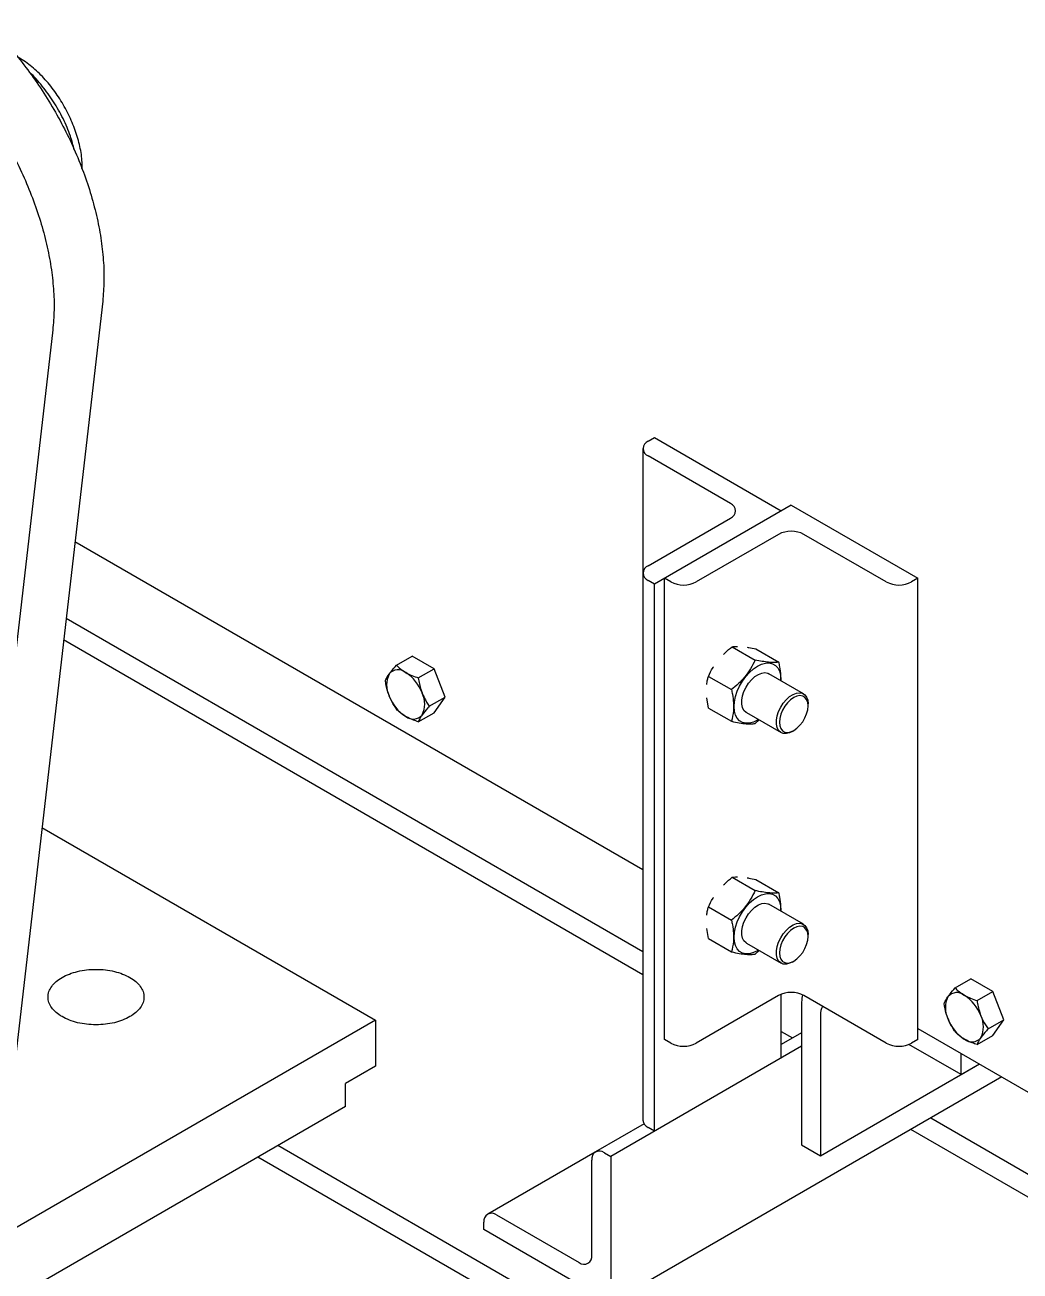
# Model space of a CAD drawing. Header units: millimetres. Extents: x 1293 to 41893, y 1011 to 26911.
# Drawn here: x 7146.6 to 7381.7, y 21902.5 to 22196.6 of the extents above; entities that cross this region are included whole.
import ezdxf

# ---------------------------------------------------------------- set-up
doc = ezdxf.new("R2010")
doc.units = ezdxf.units.MM
doc.header["$LTSCALE"] = 50
doc.layers.add('MAQUINAS', color=11, linetype='Continuous')
doc.layers.add('STRUC', color=4, linetype='Continuous')

msp = doc.modelspace()

# ---------------------------------------------------------------- linework, layer by layer
at = {"color": 7, "linetype": 'Continuous', "lineweight": 25}
for p, q in [((7293.8481918, 22098.3536892), (7295.3449012, 22099.2177211)), ((7295.3449012, 22099.2177211), (7325.2790882, 22081.9370827)), ((7292.6082772, 22096.6256253), (7292.6082772, 21938.1010312)), ((7313.3054134, 22083.6651466), (7293.8481918, 22094.8975615)), ((7327.6361108, 22083.2977629), (7295.3449012, 22064.6564444)), ((7327.6361108, 22083.2977629), (7357.5702979, 22066.0171245)), ((7293.8481918, 22068.976604), (7313.3054134, 22080.2090189)), ((7324.6426921, 22076.3855076), (7305.1854705, 22065.1530926)), ((7350.0867511, 22065.1530926), (7330.6295295, 22076.3855076)), ((7158.4182822, 22074.7055448), (7292.6082772, 21997.2393097)), ((7295.3449012, 22064.6564444), (7293.8481918, 22065.5204763)), ((7295.3449012, 21935.5137105), (7295.3449012, 22064.6564444)), ((7299.1986331, 22065.1530926), (7297.7019238, 22066.0171245)), ((7297.7019238, 21957.1450163), (7297.7019238, 22066.0171245)), ((7357.5702979, 22066.0171245), (7356.0735886, 22065.1530926)), ((7357.5702979, 21957.1450163), (7357.5702979, 22066.0171245)), ((7156.32174, 22056.5607804), (7292.6082772, 21977.8842372)), ((7313.6789994, 22049.8533111), (7319.1169494, 22046.7140494)), ((7319.289233, 22049.3463854), (7324.7320359, 22046.2043222)), ((7234.354005, 22045.5021837), (7238.0696001, 22047.6471511)), ((7243.2543534, 22044.6540567), (7238.0696001, 22047.6471511)), ((7232.6753408, 22043.4527658), (7232.6383839, 22043.4001827)), ((7236.5823843, 22043.7528358), (7236.5084704, 22043.7955053)), ((7239.5387582, 22042.5090893), (7243.2543534, 22044.6540567)), ((7245.84673, 22037.9724754), (7243.2543534, 22044.6540567)), ((7330.5085926, 22038.7607293), (7322.3176444, 22043.489263)), ((7308.0639129, 22042.866146), (7313.5067157, 22039.7240828)), ((7325.19435, 22042.0943909), (7325.1897407, 22041.8312371)), ((7232.6383839, 22038.2890664), (7232.6753408, 22038.1938137)), ((7240.4524708, 22038.8892064), (7240.4155138, 22038.984459)), ((7242.1311349, 22035.827508), (7245.84673, 22037.9724754)), ((7243.2543534, 22034.2839884), (7245.84673, 22037.9724754)), ((7308.0639129, 22035.3886598), (7307.6953858, 22037.7765019)), ((7308.0639129, 22035.3886598), (7313.5067157, 22032.2465965)), ((7331.6047476, 22035.9059512), (7331.6047476, 22036.3379672)), ((7236.5084704, 22033.425437), (7236.5823843, 22033.3827674)), ((7239.5387582, 22032.139021), (7243.2543534, 22034.2839884)), ((7240.4155138, 22033.725507), (7240.4524708, 22033.7780901)), ((7317.0264078, 22034.3235792), (7325.2173559, 22029.5950455)), ((7319.1169494, 22031.7396708), (7320.0689026, 22032.5671843)), ((7327.8635824, 22029.8573767), (7328.2376989, 22030.0734198)), ((7313.6789994, 21995.417257), (7319.1169494, 21992.2779953)), ((7319.289233, 21994.9103313), (7324.7320359, 21991.768268)), ((7308.0639129, 21988.4300919), (7313.5067157, 21985.2880286)), ((7330.5085926, 21984.3246752), (7322.3176444, 21989.0532089)), ((7325.19435, 21987.6583367), (7325.1897407, 21987.395183)), ((7308.0639129, 21980.9526056), (7307.6953858, 21983.3404478)), ((7331.6047476, 21981.4698971), (7331.6047476, 21981.9019131)), ((7308.0639129, 21980.9526056), (7313.5067157, 21977.8105424)), ((7317.0264078, 21979.8875251), (7325.2173559, 21975.1589914)), ((7319.1169494, 21977.3036166), (7320.0689026, 21978.1311302)), ((7327.8635824, 21975.4213226), (7328.2376989, 21975.6373657)), ((7366.3472708, 21969.3040933), (7370.0628659, 21971.4490607)), ((7375.2476192, 21968.4559663), (7370.0628659, 21971.4490607)), ((7324.6426921, 21967.5133993), (7305.1854705, 21956.2809844)), ((7325.2790882, 21952.7943488), (7325.2790882, 21967.8153499)), ((7350.0867511, 21956.2809844), (7330.6295295, 21967.5133993)), ((7364.6686067, 21967.2546753), (7364.6316497, 21967.2020923)), ((7368.5756501, 21967.5547453), (7368.5017362, 21967.5974149)), ((7371.5320241, 21966.3109989), (7375.2476192, 21968.4559663)), ((7377.8399959, 21961.774385), (7375.2476192, 21968.4559663)), ((7330.052059, 21965.4502835), (7330.052059, 21932.2715086)), ((7334.5421871, 21962.8581878), (7334.5421871, 21929.6794128)), ((7364.6316497, 21962.090976), (7364.6686067, 21961.9957233)), ((7372.4457366, 21962.6911159), (7372.4087797, 21962.7863686)), ((7374.1244007, 21959.6294176), (7377.8399959, 21961.774385)), ((7375.2476192, 21958.085898), (7377.8399959, 21961.774385)), ((7325.2790882, 21959.0237794), (7327.9380365, 21957.4888013)), ((7330.052059, 21958.7092005), (7325.2790882, 21955.9538231)), ((7357.5702979, 21959.7375334), (7385.6753817, 21943.5128139)), ((7371.5320241, 21955.9409306), (7375.2476192, 21958.085898)), ((7330.052059, 21955.5497262), (7284.9857868, 21929.533521)), ((7299.1986331, 21956.2809844), (7297.7019238, 21957.1450163)), ((7367.7644207, 21948.8644347), (7355.4390156, 21955.9797396)), ((7357.5702979, 21957.1450163), (7356.0735886, 21956.2809844)), ((7368.5017362, 21957.2273466), (7368.5756501, 21957.184677)), ((7372.4087797, 21957.5274166), (7372.4457366, 21957.5799996)), ((7367.7644207, 21948.8644347), (7367.7644207, 21953.8525916)), ((7334.5421871, 21929.6794128), (7372.0901593, 21951.3553958)), ((7367.7644207, 21948.8644347), (7372.0847593, 21951.3585131)), ((7377.3773715, 21948.3031532), (7284.9857868, 21894.9666267)), ((7360.6135706, 21938.6256169), (7538.161741, 21836.1292399)), ((7292.8772245, 21937.2486253), (7281.3725828, 21930.607137)), ((7295.3449012, 21935.5137105), (7293.8481918, 21936.3777424)), ((7330.052059, 21932.2715086), (7334.5421871, 21929.6794128)), ((7281.281107, 21930.5495542), (7255.9285238, 21915.9138194)), ((7280.4956588, 21906.200446), (7280.4956588, 21928.6689274)), ((7283.4890775, 21930.397553), (7284.9857868, 21929.533521)), ((7284.9857868, 21929.533521), (7284.9857868, 21894.9666267)), ((7255.0515997, 21912.247265), (7255.0515997, 21913.9756097)), ((7258.0450185, 21915.7042353), (7277.5022401, 21904.4718204)), ((7284.9857868, 21894.9666267), (7255.0515997, 21912.247265))]:
    msp.add_line(p, q, dxfattribs=at)
at = {"color": 7, "linetype": 'Continuous', "lineweight": 25, "flags": 128}
for points in [[(7319.898504, 22032.6655534), (7319.6720261, 22032.5294453), (7318.7130846, 22032.0727408), (7317.7832801, 22031.8236742), (7316.9108641, 22031.7898132), (7316.1223447, 22031.9721868), (7315.4416806, 22032.3652536), (7314.8895533, 22032.9570705), (7314.4827391, 22033.7296553), (7314.2335987, 22034.6595336), (7314.1497022, 22035.7184514), (7314.2335987, 22036.8742341), (7314.4827391, 22038.0917637), (7314.8895533, 22039.3340463), (7315.4416806, 22040.5633357), (7316.1223447, 22041.7422806), (7316.9108641, 22042.8350593), (7317.7832801, 22043.8084684), (7318.7130846, 22044.6329312), (7319.6720261, 22045.2833969), (7320.6309676, 22045.7401015), (7321.5607721, 22045.9891681), (7322.433188, 22046.023029), (7323.2217075, 22045.8406554), (7323.9023716, 22045.4475886), (7324.4544989, 22044.8557718), (7324.8613131, 22044.0831869), (7325.1104535, 22043.1533087), (7325.19435, 22042.0943909)], [(7317.0264078, 22034.3235792), (7316.9555155, 22034.3667586), (7316.4658607, 22034.8279043), (7316.1261227, 22035.4797569), (7315.9521871, 22036.2918365), (7315.9521871, 22037.2261712), (7316.1261227, 22038.2390724), (7316.4658607, 22039.2831782), (7316.9555155, 22040.3096673), (7317.5721913, 22041.2705421), (7318.287053, 22042.1208732), (7319.0666745, 22042.8209001), (7319.8746016, 22043.3378904), (7320.6730565, 22043.64767), (7321.4247043, 22043.7357542), (7322.0943989, 22043.5980241), (7322.3176444, 22043.489263)], [(7327.8635824, 22029.8573767), (7327.2576227, 22029.5644844), (7326.4780012, 22029.3643794), (7325.7631394, 22029.3893488), (7325.1464637, 22029.6382249), (7324.6568089, 22030.0993706), (7324.3170708, 22030.7512231), (7324.1431353, 22031.5633027), (7324.1431353, 22032.4976374), (7324.3170708, 22033.5105387), (7324.6568089, 22034.5546445), (7325.1464637, 22035.5811335), (7325.7631394, 22036.5420083), (7326.4780012, 22037.3923395), (7327.2576227, 22038.0923664), (7328.0655498, 22038.6093566), (7328.8640047, 22038.9191363), (7329.6156525, 22039.0072204), (7330.285347, 22038.8694903), (7330.8417741, 22038.5123861), (7331.2589158, 22037.9526055), (7331.5172671, 22037.2163233), (7331.6047476, 22036.3379672)], [(7331.6047476, 22035.9059512), (7331.520315, 22036.7225433), (7331.2712508, 22037.4007041), (7330.8700442, 22037.9064279), (7330.3368134, 22038.2143556), (7329.6982968, 22038.3090463), (7328.9865122, 22038.185752), (7328.2371516, 22037.850655), (7327.487791, 22037.3205586), (7326.7760064, 22036.622044), (7326.1374898, 22035.7901377), (7325.604259, 22034.8665548), (7325.2030524, 22033.8976077), (7324.9539882, 22032.9318835), (7324.8695556, 22032.0178076), (7324.9539882, 22031.2012156), (7325.2030524, 22030.5230547), (7325.604259, 22030.0173309), (7326.1374898, 22029.7094033), (7326.7760064, 22029.6147125), (7327.487791, 22029.7380069), (7328.2371516, 22030.0731038), (7328.9865122, 22030.6032002), (7329.6982968, 22031.3017148), (7330.3368134, 22032.1336212), (7330.8700442, 22033.057204), (7331.2712508, 22034.0261511), (7331.520315, 22034.9918753), (7331.6047476, 22035.9059512)], [(7319.898504, 21978.2294992), (7319.6720261, 21978.0933912), (7318.7130846, 21977.6366867), (7317.7832801, 21977.3876201), (7316.9108641, 21977.3537591), (7316.1223447, 21977.5361327), (7315.4416806, 21977.9291995), (7314.8895533, 21978.5210163), (7314.4827391, 21979.2936012), (7314.2335987, 21980.2234795), (7314.1497022, 21981.2823973), (7314.2335987, 21982.4381799), (7314.4827391, 21983.6557096), (7314.8895533, 21984.8979921), (7315.4416806, 21986.1272815), (7316.1223447, 21987.3062264), (7316.9108641, 21988.3990052), (7317.7832801, 21989.3724142), (7318.7130846, 21990.1968771), (7319.6720261, 21990.8473428), (7320.6309676, 21991.3040473), (7321.5607721, 21991.553114), (7322.433188, 21991.5869749), (7323.2217075, 21991.4046013), (7323.9023716, 21991.0115345), (7324.4544989, 21990.4197177), (7324.8613131, 21989.6471328), (7325.1104535, 21988.7172545), (7325.19435, 21987.6583367)], [(7317.0264078, 21979.8875251), (7316.9555155, 21979.9307045), (7316.4658607, 21980.3918502), (7316.1261227, 21981.0437028), (7315.9521871, 21981.8557824), (7315.9521871, 21982.790117), (7316.1261227, 21983.8030183), (7316.4658607, 21984.8471241), (7316.9555155, 21985.8736131), (7317.5721913, 21986.8344879), (7318.287053, 21987.6848191), (7319.0666745, 21988.384846), (7319.8746016, 21988.9018362), (7320.6730565, 21989.2116159), (7321.4247043, 21989.2997001), (7322.0943989, 21989.1619699), (7322.3176444, 21989.0532089)], [(7327.8635824, 21975.4213226), (7327.2576227, 21975.1284302), (7326.4780012, 21974.9283253), (7325.7631394, 21974.9532947), (7325.1464637, 21975.2021708), (7324.6568089, 21975.6633164), (7324.3170708, 21976.315169), (7324.1431353, 21977.1272486), (7324.1431353, 21978.0615833), (7324.3170708, 21979.0744846), (7324.6568089, 21980.1185904), (7325.1464637, 21981.1450794), (7325.7631394, 21982.1059542), (7326.4780012, 21982.9562853), (7327.2576227, 21983.6563123), (7328.0655498, 21984.1733025), (7328.8640047, 21984.4830822), (7329.6156525, 21984.5711663), (7330.285347, 21984.4334362), (7330.8417741, 21984.076332), (7331.2589158, 21983.5165514), (7331.5172671, 21982.7802692), (7331.6047476, 21981.9019131)], [(7331.6047476, 21981.4698971), (7331.520315, 21982.2864892), (7331.2712508, 21982.96465), (7330.8700442, 21983.4703738), (7330.3368134, 21983.7783015), (7329.6982968, 21983.8729922), (7328.9865122, 21983.7496979), (7328.2371516, 21983.4146009), (7327.487791, 21982.8845045), (7326.7760064, 21982.1859899), (7326.1374898, 21981.3540835), (7325.604259, 21980.4305007), (7325.2030524, 21979.4615536), (7324.9539882, 21978.4958294), (7324.8695556, 21977.5817535), (7324.9539882, 21976.7651614), (7325.2030524, 21976.0870006), (7325.604259, 21975.5812768), (7326.1374898, 21975.2733491), (7326.7760064, 21975.1786584), (7327.487791, 21975.3019527), (7328.2371516, 21975.6370497), (7328.9865122, 21976.1671461), (7329.6982968, 21976.8656607), (7330.3368134, 21977.697567), (7330.8700442, 21978.6211499), (7331.2712508, 21979.590097), (7331.520315, 21980.5558212), (7331.6047476, 21981.4698971)], [(7330.2910602, 21967.688841), (7330.1434651, 21966.8733305), (7330.052059, 21965.4502835)]]:
    msp.add_lwpolyline(points, dxfattribs=at)
at = {"color": 7, "linetype": 'Continuous', "lineweight": 25}
for centre, radius, start, end in [((7294.5040496, 22096.6256253), 1.8483382, 110.7834208, 249.2165792), ((7312.6495557, 22081.9370827), 1.8483382, 290.7834208, 69.216579201), ((7327.6361108, 22070.6082306), 6.5067261, 62.609672237, 117.390327763), ((7294.5040496, 22067.2485401), 1.8483382, 110.7834208, 249.216579201), ((7302.1920518, 22070.9303696), 6.5067261, 242.609672237, 297.390327763), ((7353.0801698, 22070.9303696), 6.5067261, 242.609672237, 297.390327763), ((7237.8483921, 22040.8446246), 5.8030218, 153.87161367, 206.12838633), ((7234.7712199, 22041.6187206), 2.7850369, 51.407298225, 138.811737837), ((7231.2737235, 22035.5605439), 9.7619427, 20.532654626, 57.05648857), ((7241.8171311, 22041.6177289), 9.7619427, 200.532654626, 237.05648857), ((7235.2424626, 22036.3336482), 5.8030218, 333.87161367, 26.12838633), ((7238.3196347, 22035.5595521), 2.7850369, 231.407298225, 318.811737838), ((7327.6361108, 21961.7361224), 6.5067261, 62.609672237, 117.390327763), ((7369.8416579, 21964.6465341), 5.8030218, 153.87161367, 206.12838633), ((7366.7644858, 21965.4206302), 2.7850369, 51.407298225, 138.811737837), ((7363.2669894, 21959.3624535), 9.7619427, 20.532654626, 57.05648857), ((7338.4591842, 21963.0242546), 3.9205159, 150.392755514, 182.427684115), ((7373.810397, 21965.4196384), 9.7619427, 200.532654626, 237.05648857), ((7367.2357285, 21960.1355578), 5.8030218, 333.87161367, 26.12838633), ((7302.1920518, 21962.0582613), 6.5067261, 242.609672237, 297.390327763), ((7353.0801698, 21962.0582613), 6.5067261, 242.609672237, 297.390327763), ((7370.3129006, 21959.3614617), 2.7850369, 231.407298225, 318.811737837), ((7294.7268787, 21938.3170765), 2.1291096, 185.694799251, 245.625341706), ((7282.3205402, 21928.9649525), 1.8487356, 50.796714764, 189.214036991), ((7256.8764812, 21914.2716349), 1.8487356, 50.796714764, 189.214036991), ((7278.6707773, 21905.9044209), 1.8487356, 230.796714764, 9.21403699)]:
    msp.add_arc(centre, radius, start, end, dxfattribs=at)
for points, knots in [([(7311.6574803, 22048.0440371), (7311.7790242, 22048.1753254), (7312.3892665, 22048.8344924), (7313.1054557, 22049.4002429), (7313.6789994, 22049.8533111)], [0, 0, 0, 0, 0.199173039, 1, 1, 1, 1]), ([(7313.6789994, 22049.8533111), (7313.9966089, 22049.9059875), (7314.3485162, 22049.9643523), (7314.8663091, 22049.9359538), (7314.9167744, 22049.9331861)], [0, 0, 0, 0, 0.9025375361, 1, 1, 1, 1]), ([(7317.2445707, 22049.7211768), (7317.3742772, 22049.7037997), (7317.9916999, 22049.6210818), (7318.71661, 22049.4676135), (7319.289233, 22049.3463854)], [0, 0, 0, 0, 0.2100771521, 1, 1, 1, 1]), ([(7319.1169494, 22046.7140494), (7318.7749273, 22046.0238016), (7318.0834743, 22044.6283538), (7316.7323287, 22042.7492061), (7315.1807596, 22041.1026903), (7314.0681359, 22040.1864231), (7313.5067157, 22039.7240828)], [0, 0, 0, 0, 0.2646037157, 0.5349392798, 0.7653344448, 1, 1, 1, 1]), ([(7324.7320359, 22046.2043222), (7324.3898359, 22046.1649085), (7323.6980113, 22046.085226), (7322.3458174, 22046.1557654), (7320.7928409, 22046.3732191), (7319.678986, 22046.5997466), (7319.1169494, 22046.7140494)], [0, 0, 0, 0, 0.264433571, 0.5346044925, 0.7651675047, 1, 1, 1, 1]), ([(7325.1962827, 22041.8274605), (7325.2085785, 22042.2351598), (7325.2401065, 22043.2805604), (7325.0245458, 22044.7822922), (7324.8053088, 22045.8481074), (7324.7320359, 22046.2043222)], [0, 0, 0, 0, 0.298566547, 0.7655682121, 1, 1, 1, 1]), ([(7231.7616283, 22041.8136967), (7231.7970032, 22041.9024259), (7231.979149, 22042.3592937), (7232.3442167, 22042.9357119), (7232.6383839, 22043.4001827)], [0, 0, 0, 0, 0.1942119601, 1, 1, 1, 1]), ([(7232.6753408, 22043.4527658), (7232.8307827, 22043.665137), (7233.2945221, 22044.2987175), (7233.9309216, 22045.0216035), (7234.354005, 22045.5021837)], [0, 0, 0, 0, 0.3351922062, 1, 1, 1, 1]), ([(7234.354005, 22045.5021837), (7234.5721592, 22045.2814143), (7235.1788257, 22044.6674752), (7235.9893845, 22044.1359175), (7236.5084704, 22043.7955053)], [0, 0, 0, 0, 0.3595950484, 1, 1, 1, 1]), ([(7236.5823843, 22043.7528358), (7237.0464556, 22043.5113809), (7237.9572573, 22043.0374936), (7239.0183252, 22042.6829742), (7239.5387582, 22042.5090893)], [0, 0, 0, 0, 0.5095195514, 1, 1, 1, 1]), ([(7308.0639129, 22042.866146), (7308.3815426, 22043.5660993), (7308.7321044, 22044.3386243), (7309.2478313, 22045.0492192), (7309.2962791, 22045.1159731)], [0, 0, 0, 0, 0.9060591819, 1, 1, 1, 1]), ([(7232.6383839, 22038.2890664), (7232.5037446, 22038.6688979), (7232.1020668, 22039.8020731), (7231.8975756, 22041.010395), (7231.7616283, 22041.8136967)], [0, 0, 0, 0, 0.3351922062, 1, 1, 1, 1]), ([(7239.5387582, 22042.5090893), (7239.5741331, 22042.2746547), (7239.756279, 22041.0675479), (7240.1213467, 22039.9139857), (7240.4155138, 22038.984459)], [0, 0, 0, 0, 0.1942119601, 1, 1, 1, 1]), ([(7307.6862655, 22040.9124537), (7307.7316498, 22041.2975738), (7307.8127061, 22041.9853978), (7307.9871444, 22042.5969906), (7308.0639129, 22042.866146)], [0, 0, 0, 0, 0.5599107943, 1, 1, 1, 1]), ([(7234.354005, 22035.1321154), (7234.2278067, 22035.3141188), (7233.5780103, 22036.2512566), (7233.0781347, 22037.3269959), (7232.6753408, 22038.1938137)], [0, 0, 0, 0, 0.19421196006, 1, 1, 1, 1]), ([(7240.4524708, 22038.8892064), (7240.6079126, 22038.5213839), (7241.071652, 22037.4240361), (7241.7080515, 22036.4650496), (7242.1311349, 22035.827508)], [0, 0, 0, 0, 0.3351922062, 1, 1, 1, 1]), ([(7313.5067157, 22039.7240828), (7313.5807915, 22039.3673526), (7313.7987348, 22038.3177933), (7314.0188397, 22036.6010974), (7314.0238568, 22034.379945), (7313.6981761, 22033.0364231), (7313.5067157, 22032.2465965)], [0, 0, 0, 0, 0.1287025069, 0.3786641705, 0.6347305098, 1, 1, 1, 1]), ([(7236.5084704, 22033.425437), (7236.090213, 22033.6933397), (7235.2693271, 22034.2191343), (7234.655215, 22034.8316758), (7234.354005, 22035.1321154)], [0, 0, 0, 0, 0.5095195514, 1, 1, 1, 1]), ([(7242.1311349, 22035.827508), (7242.0049366, 22035.6863476), (7241.3551402, 22034.9595108), (7240.8552646, 22034.3052697), (7240.4524708, 22033.7780901)], [0, 0, 0, 0, 0.1942119601, 1, 1, 1, 1]), ([(7239.5387582, 22032.139021), (7239.1563329, 22032.2649588), (7238.0928441, 22032.6151799), (7237.1720594, 22033.0831055), (7236.5823843, 22033.3827674)], [0, 0, 0, 0, 0.3595950484, 1, 1, 1, 1]), ([(7240.4155138, 22033.725507), (7240.2808746, 22033.5251448), (7239.8791967, 22032.9273917), (7239.6747056, 22032.4538411), (7239.5387582, 22032.139021)], [0, 0, 0, 0, 0.3351922062, 1, 1, 1, 1]), ([(7313.5067157, 22032.2465965), (7314.1382238, 22032.1189962), (7315.4149416, 22031.8610271), (7316.9805061, 22031.6673114), (7318.2178841, 22031.6320488), (7318.8154337, 22031.703578), (7319.1169494, 22031.7396708)], [0, 0, 0, 0, 0.264433571, 0.5346044925, 0.7651675047, 1, 1, 1, 1]), ([(7311.6574803, 21993.607983), (7311.7790242, 21993.7392713), (7312.3892665, 21994.3984383), (7313.1054557, 21994.9641888), (7313.6789994, 21995.417257)], [0, 0, 0, 0, 0.199173039, 1, 1, 1, 1]), ([(7313.6789994, 21995.417257), (7313.9966089, 21995.4699334), (7314.3485162, 21995.5282981), (7314.8663091, 21995.4998997), (7314.9167744, 21995.4971319)], [0, 0, 0, 0, 0.9025375361, 1, 1, 1, 1]), ([(7317.2445707, 21995.2851227), (7317.3742772, 21995.2677455), (7317.9916999, 21995.1850277), (7318.71661, 21995.0315594), (7319.289233, 21994.9103313)], [0, 0, 0, 0, 0.2100771521, 1, 1, 1, 1]), ([(7308.0639129, 21988.4300919), (7308.3815426, 21989.1300452), (7308.7321044, 21989.9025702), (7309.2478313, 21990.6131651), (7309.2962791, 21990.6799189)], [0, 0, 0, 0, 0.9060591819, 1, 1, 1, 1]), ([(7319.1169494, 21992.2779953), (7318.7749273, 21991.5877475), (7318.0834743, 21990.1922997), (7316.7323287, 21988.313152), (7315.1807596, 21986.6666362), (7314.0681359, 21985.750369), (7313.5067157, 21985.2880286)], [0, 0, 0, 0, 0.2646037157, 0.5349392798, 0.7653344448, 1, 1, 1, 1]), ([(7324.7320359, 21991.768268), (7324.3898359, 21991.7288543), (7323.6980113, 21991.6491718), (7322.3458174, 21991.7197113), (7320.7928409, 21991.937165), (7319.678986, 21992.1636925), (7319.1169494, 21992.2779953)], [0, 0, 0, 0, 0.264433571, 0.5346044925, 0.7651675047, 1, 1, 1, 1]), ([(7325.1962827, 21987.3914064), (7325.2085785, 21987.7991057), (7325.2401065, 21988.8445063), (7325.0245458, 21990.3462381), (7324.8053088, 21991.4120533), (7324.7320359, 21991.768268)], [0, 0, 0, 0, 0.298566547, 0.7655682121, 1, 1, 1, 1]), ([(7307.6862655, 21986.4763996), (7307.7316498, 21986.8615197), (7307.8127061, 21987.5493437), (7307.9871444, 21988.1609365), (7308.0639129, 21988.4300919)], [0, 0, 0, 0, 0.5599107943, 1, 1, 1, 1]), ([(7313.5067157, 21985.2880286), (7313.5807915, 21984.9312985), (7313.7987348, 21983.8817392), (7314.0188397, 21982.1650433), (7314.0238568, 21979.9438908), (7313.6981761, 21978.600369), (7313.5067157, 21977.8105424)], [0, 0, 0, 0, 0.1287025069, 0.3786641705, 0.6347305098, 1, 1, 1, 1]), ([(7313.5067157, 21977.8105424), (7314.1382238, 21977.6829421), (7315.4149416, 21977.4249729), (7316.9805061, 21977.2312573), (7318.2178841, 21977.1959947), (7318.8154337, 21977.2675239), (7319.1169494, 21977.3036166)], [0, 0, 0, 0, 0.264433571, 0.5346044925, 0.7651675047, 1, 1, 1, 1]), ([(7363.7548941, 21965.6156063), (7363.790269, 21965.7043355), (7363.9724148, 21966.1612033), (7364.3374825, 21966.7376214), (7364.6316497, 21967.2020923)], [0, 0, 0, 0, 0.1942119601, 1, 1, 1, 1]), ([(7364.6686067, 21967.2546753), (7364.8240485, 21967.4670466), (7365.2877879, 21968.100627), (7365.9241874, 21968.823513), (7366.3472708, 21969.3040933)], [0, 0, 0, 0, 0.3351922062, 1, 1, 1, 1]), ([(7366.3472708, 21969.3040933), (7366.565425, 21969.0833238), (7367.1720915, 21968.4693848), (7367.9826503, 21967.9378271), (7368.5017362, 21967.5974149)], [0, 0, 0, 0, 0.3595950484, 1, 1, 1, 1]), ([(7368.5756501, 21967.5547453), (7369.0397214, 21967.3132905), (7369.9505231, 21966.8394031), (7371.011591, 21966.4848837), (7371.5320241, 21966.3109989)], [0, 0, 0, 0, 0.5095195514, 1, 1, 1, 1]), ([(7364.6316497, 21962.090976), (7364.4970104, 21962.4708075), (7364.0953326, 21963.6039827), (7363.8908414, 21964.8123045), (7363.7548941, 21965.6156063)], [0, 0, 0, 0, 0.3351922062, 1, 1, 1, 1]), ([(7371.5320241, 21966.3109989), (7371.567399, 21966.0765643), (7371.7495448, 21964.8694575), (7372.1146125, 21963.7158953), (7372.4087797, 21962.7863686)], [0, 0, 0, 0, 0.1942119601, 1, 1, 1, 1]), ([(7366.3472708, 21958.9340249), (7366.2210725, 21959.1160283), (7365.5712761, 21960.0531662), (7365.0714005, 21961.1289055), (7364.6686067, 21961.9957233)], [0, 0, 0, 0, 0.19421196006, 1, 1, 1, 1]), ([(7372.4457366, 21962.6911159), (7372.6011784, 21962.3232935), (7373.0649179, 21961.2259456), (7373.7013174, 21960.2669592), (7374.1244007, 21959.6294176)], [0, 0, 0, 0, 0.3351922062, 1, 1, 1, 1]), ([(7368.5017362, 21957.2273466), (7368.0834788, 21957.4952492), (7367.2625929, 21958.0210439), (7366.6484808, 21958.6335853), (7366.3472708, 21958.9340249)], [0, 0, 0, 0, 0.5095195514, 1, 1, 1, 1]), ([(7374.1244007, 21959.6294176), (7373.9982025, 21959.4882572), (7373.348406, 21958.7614204), (7372.8485304, 21958.1071793), (7372.4457366, 21957.5799996)], [0, 0, 0, 0, 0.1942119601, 1, 1, 1, 1]), ([(7371.5320241, 21955.9409306), (7371.1495987, 21956.0668683), (7370.0861099, 21956.4170894), (7369.1653252, 21956.8850151), (7368.5756501, 21957.184677)], [0, 0, 0, 0, 0.3595950484, 1, 1, 1, 1]), ([(7372.4087797, 21957.5274166), (7372.2741404, 21957.3270544), (7371.8724625, 21956.7293013), (7371.6679714, 21956.2557507), (7371.5320241, 21955.9409306)], [0, 0, 0, 0, 0.3351922062, 1, 1, 1, 1])]:
    msp.add_open_spline(points, degree=3, knots=knots, dxfattribs=at)
at = {"layer": 'MAQUINAS', "linetype": 'Continuous', "lineweight": 25}
for p, q in [((7146.7810867, 22187.9046954), (7144.9026175, 22189.0300963)), ((7164.9735093, 22131.4385052), (7139.3560923, 21909.7296467)), ((7153.1883963, 22124.6351043), (7127.5709793, 21902.9262458)), ((7150.6166072, 22007.1850578), (7229.3943438, 21961.7076385)), ((7229.3943438, 21961.7076385), (7139.3560804, 21909.7296554)), ((7229.3943438, 21961.7076385), (7229.3943438, 21950.8204276)), ((7229.3943438, 21950.8204276), (7222.323276, 21946.7383871)), ((7222.323276, 21941.2947817), (7222.323276, 21946.7383871)), ((7222.323276, 21941.2947817), (7107.3005729, 21874.8935886))]:
    msp.add_line(p, q, dxfattribs=at)
for points, knots in [([(7137.9418789, 22196.6472909), (7139.2033312, 22195.3889676), (7141.7951936, 22192.8035342), (7145.4980416, 22188.4207475), (7149.0502829, 22183.6768828), (7152.332034, 22178.6600764), (7155.3104892, 22173.4378827), (7157.9511863, 22168.0658356), (7160.2247402, 22162.6050351), (7162.1057845, 22157.116358), (7163.5724624, 22151.6619836), (7164.6112333, 22146.3009655), (7165.1995717, 22141.101284), (7165.3714725, 22136.0919563), (7165.1061637, 22132.9896556), (7164.9735093, 22131.4385052)], [0, 0, 0, 0, 0.0732279669, 0.1504589697, 0.2276899724, 0.3049209752, 0.3821519779, 0.4593829807, 0.5366139835, 0.6138449862, 0.691075989, 0.7683069917, 0.8455379945, 0.9227689972, 1, 1, 1, 1]), ([(7160.0798491, 22162.7912735), (7160.0985698, 22163.2673353), (7160.1612485, 22164.8612297), (7159.6521152, 22167.9014113), (7158.5889116, 22171.7258264), (7156.9693392, 22175.563582), (7154.8998992, 22179.245394), (7152.4467217, 22182.6213955), (7149.7134083, 22185.6171581), (7147.7585272, 22187.142183), (7146.7810867, 22187.9046954)], [0, 0, 0, 0, 0.05735068585, 0.19201487359, 0.32667906132, 0.46134324906, 0.59600743679, 0.73067162453, 0.86533581226, 1, 1, 1, 1]), ([(7158.2776178, 22167.1200209), (7157.9971841, 22168.2062472), (7157.3592248, 22170.6773064), (7155.6764422, 22174.5608745), (7153.4370458, 22178.5846602), (7150.7469991, 22182.218544), (7148.7512525, 22184.559483), (7147.6509103, 22185.4675491), (7147.6049075, 22185.5055133)], [0, 0, 0, 0, 0.1624632732, 0.3695881452, 0.5767130172, 0.7838378892, 0.9909627612, 1, 1, 1, 1]), ([(7137.9418789, 22175.7252305), (7138.8077665, 22174.4349676), (7140.7842047, 22171.4898685), (7143.519893, 22166.6295507), (7146.1675425, 22161.2637559), (7148.4392335, 22155.8012801), (7150.320777, 22150.313052), (7151.7873211, 22144.8585573), (7152.8261279, 22139.4975714), (7153.4144566, 22134.2978812), (7153.58636, 22129.2885558), (7153.3210508, 22126.1862548), (7153.1883963, 22124.6351043)], [0, 0, 0, 0, 0.0797256392, 0.181978346, 0.2842310527, 0.3864837595, 0.4887364662, 0.590989173, 0.6932418797, 0.7954945865, 0.8977472932, 1, 1, 1, 1])]:
    msp.add_open_spline(points, degree=3, knots=knots, dxfattribs=at)
msp.add_open_spline([(7171.4115878, 21971.7766718), (7170.8572598, 21972.062243), (7169.7486038, 21972.6333853), (7167.7590385, 21973.2317513), (7165.6239811, 21973.6091773), (7163.3974446, 21973.7349744), (7161.1725059, 21973.6086448), (7159.0326552, 21973.2338814), (7157.0606652, 21972.6253974), (7155.3321737, 21971.8064932), (7153.9136445, 21970.808661), (7152.8595804, 21969.6702411), (7152.2104913, 21968.4349839), (7151.9913207, 21967.1503592), (7152.2104913, 21965.8657345), (7152.8595805, 21964.6304773), (7153.9136441, 21963.4920576), (7155.3321751, 21962.4942245), (7157.0606601, 21961.675324), (7159.0326744, 21961.066826), (7161.1724346, 21960.6921148), (7163.3977109, 21960.5655903), (7165.6229873, 21960.6921148), (7167.7627474, 21961.0668259), (7169.7347621, 21961.6753242), (7171.4632454, 21962.4942237), (7172.8817829, 21963.4920606), (7173.9358222, 21964.6304662), (7174.5850019, 21965.8657757), (7174.8038348, 21967.1502055), (7174.5859243, 21968.4355576), (7173.9321324, 21969.6681), (7172.8956197, 21970.8166516), (7171.9062651, 21971.4566651), (7171.4115878, 21971.7766718)], degree=3, dxfattribs=at)
at = {"layer": 'STRUC', "linetype": 'Continuous', "lineweight": 25}
for p, q in [((7292.6082772, 21972.4284518), (7155.7307691, 22051.4461553)), ((7533.4363802, 21833.4013472), (7355.8882098, 21935.8977242)), ((7466.5686238, 21781.8674716), (7206.3628877, 21932.0810456)), ((7363.2732231, 21836.0559163), (7201.6488425, 21929.3596852))]:
    msp.add_line(p, q, dxfattribs=at)

doc.saveas('drawing.dxf')
